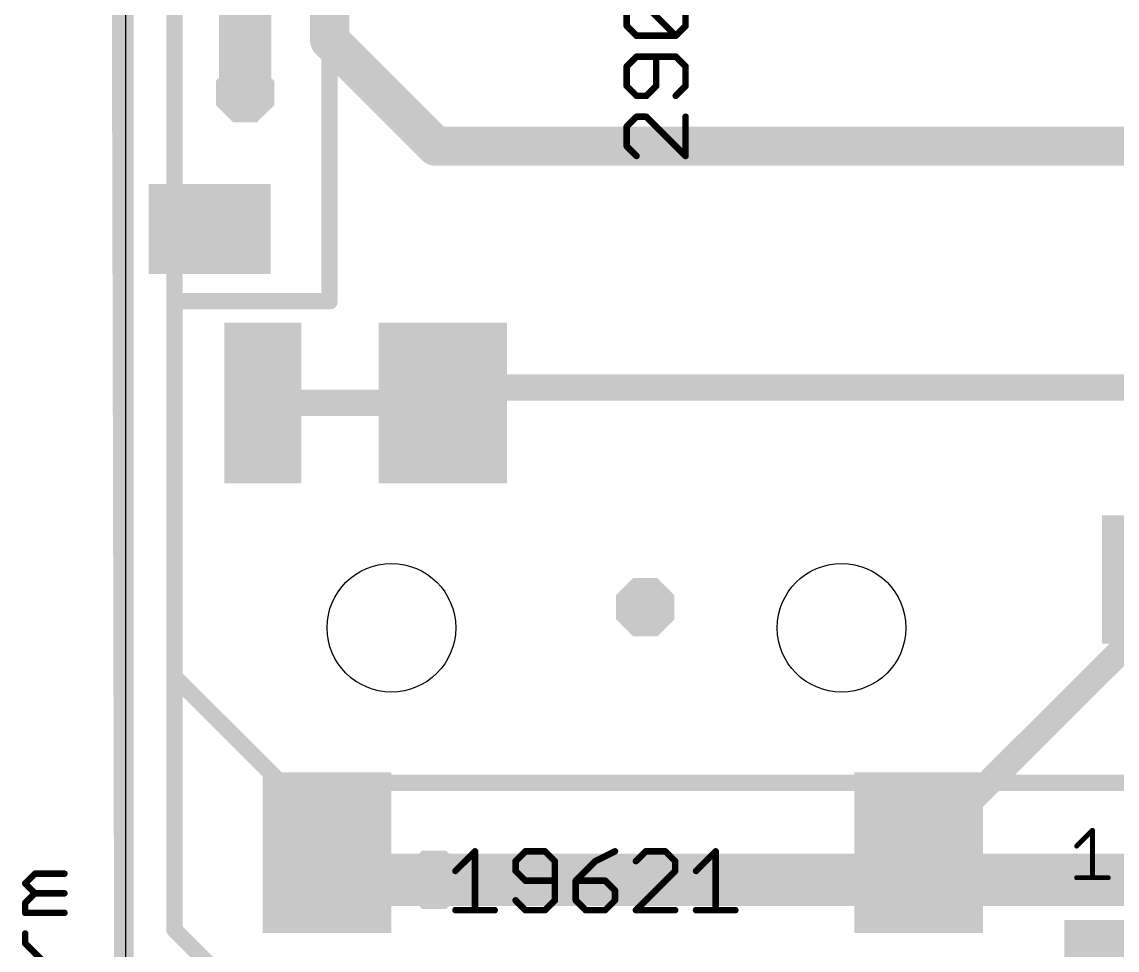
# Model space of a CAD drawing. Extents: x -2.6 to 77.4, y -0.1 to 55.9.
# Drawn here: x -1.61 to 15.42, y 21.15 to 35.59 of the extents above; entities that cross this region are included whole.
import ezdxf

# ---------------------------------------------------------------- set-up
doc = ezdxf.new("R2010")
doc.units = 0
for name, color, linetype in [('1', 12, 'CONTINUOUS'), ('16', 132, 'CONTINUOUS'), ('18', 110, 'CONTINUOUS'), ('20', 53, 'CONTINUOUS'), ('27', 253, 'CONTINUOUS')]:
    doc.layers.add(name, color=color, linetype=linetype)

# ---------------------------------------------------------------- blocks, each defined once
blk = doc.blocks.new('RECT')
blk.add_solid([(-0.5, -0.5), (0.5, -0.5), (-0.5, 0.5), (0.5, 0.5)])
blk = doc.blocks.new('OCTAGONV')
at = {"const_width": 0.5}
blk.add_lwpolyline([(-0.25, -0.1036), (-0.25, 0.1036), (-0.1036, 0.25), (0.1036, 0.25), (0.25, 0.1036), (0.25, -0.1036), (0.1036, -0.25), (-0.1036, -0.25), (-0.25, -0.1036), (-0.25, 0.1036)], dxfattribs=at)

msp = doc.modelspace()

# ---------------------------------------------------------------- linework, layer by layer
at = {"layer": '1'}
for points, const_width in [([(0, 53.4), (0, 0)], 0.254), ([(3.175, 31.242), (3.175, 36.83)], 0.254), ([(0.762, 21.463), (0.762, 31.242)], 0.254), ([(0.762, 31.242), (3.175, 31.242)], 0.254), ([(4.935, 29.662), (5.173, 29.9)], 0.4064), ([(5.173, 29.9), (18.761, 29.9)], 0.4064), ([(2.135, 29.662), (4.935, 29.662)], 0.4064), ([(16.435, 26.762), (12.335, 22.662)], 0.4064), ([(3.135, 22.241), (3.135, 22.662)], 0.4064), ([(4.8, 22.241), (3.135, 22.241)], 0.8128), ([(1.397, 20.828), (0.762, 21.463)], 0.254)]:
    msp.add_lwpolyline(points, dxfattribs=dict(at, const_width=const_width))
for points, const_width in [([(0.8255, 31.242, 1), (0.6985, 31.242)], 0.127), ([(0.762, 31.3055, 1), (0.762, 31.1785)], 0.127), ([(3.175, 31.1785, 1), (3.175, 31.3055)], 0.127), ([(3.1115, 31.242, 1), (3.2385, 31.242)], 0.127), ([(5.173, 30.0016, 1), (5.173, 29.7984)], 0.2032), ([(5.2448, 29.8282, 1), (5.1012, 29.9718)], 0.2032), ([(2.135, 29.7636, 1), (2.135, 29.5604)], 0.2032), ([(4.8632, 29.7338, 1), (5.0068, 29.5902)], 0.2032), ([(4.935, 29.5604, 1), (4.935, 29.7636)], 0.2032), ([(3.2366, 22.662, 1), (3.0334, 22.662)], 0.2032), ([(12.2632, 22.7338, 1), (12.4068, 22.5902)], 0.2032), ([(3.135, 22.4442, 1), (3.135, 22.0378)], 0.4064), ([(4.8, 22.0378, 1), (4.8, 22.4442)], 0.4064), ([(3.0334, 22.241, 1), (3.2366, 22.241)], 0.2032), ([(0.8069, 21.5079, 1), (0.7171, 21.4181)], 0.127), ([(0.6985, 21.463, 1), (0.8255, 21.463)], 0.127)]:
    msp.add_lwpolyline(points, format="xyb", dxfattribs=dict(at, const_width=const_width))
at = {"layer": '16'}
for points, const_width in [([(-0.127, 53.654), (0, 0)], 0.254), ([(0.762, 48.895), (0.762, 25.4)], 0.254), ([(1.859, 34.482), (1.859, 43.88)], 0.8128), ([(3.175, 35.306), (3.175, 39.116)], 0.6096), ([(4.826, 33.655), (3.175, 35.306)], 0.6096), ([(19.558, 33.655), (4.826, 33.655)], 0.6096), ([(0.762, 25.4), (2.413, 23.749)], 0.254), ([(2.413, 23.749), (16.637, 23.749)], 0.254), ([(21.159, 22.241), (4.8, 22.241)], 0.8128)]:
    msp.add_lwpolyline(points, dxfattribs=dict(at, const_width=const_width))
for points, const_width in [([(3.2828, 35.4138, 1), (3.0672, 35.1982)], 0.3048), ([(3.0226, 35.306, 1), (3.3274, 35.306)], 0.3048), ([(1.6558, 34.482, 1), (2.0622, 34.482)], 0.4064), ([(4.826, 33.8074, 1), (4.826, 33.5026)], 0.3048), ([(4.7182, 33.5472, 1), (4.9338, 33.7628)], 0.3048), ([(0.8069, 25.4449, 1), (0.7171, 25.3551)], 0.127), ([(0.6985, 25.4, 1), (0.8255, 25.4)], 0.127), ([(2.413, 23.8125, 1), (2.413, 23.6855)], 0.127), ([(2.3681, 23.7041, 1), (2.4579, 23.7939)], 0.127), ([(4.8, 22.4442, 1), (4.8, 22.0378)], 0.4064)]:
    msp.add_lwpolyline(points, format="xyb", dxfattribs=dict(at, const_width=const_width))
at = {"layer": '20'}
msp.add_line((0, 53.34), (0, 0), dxfattribs=at)
for centre in [(4.135, 26.162), (11.135, 26.162)]:
    msp.add_circle(centre, 1, dxfattribs=at)
at = {"layer": '27'}
for points, const_width in [([(8.5567, 35.3746), (7.9466, 35.9847)], 0.1016), ([(7.794, 35.5271), (7.794, 35.8322)], 0.1016), ([(8.7092, 35.8322), (8.7092, 35.5271)], 0.1016), ([(7.9466, 35.3746), (7.794, 35.5271)], 0.1016), ([(8.5567, 35.3746), (7.9466, 35.3746)], 0.1016), ([(8.7092, 35.5271), (8.5567, 35.3746)], 0.1016), ([(7.9466, 35.0492), (7.794, 34.8967)], 0.1016), ([(8.5567, 35.0492), (7.9466, 35.0492)], 0.1016), ([(8.2516, 34.5916), (8.2516, 35.0492)], 0.1016), ([(8.7092, 34.8967), (8.5567, 35.0492)], 0.1016), ([(7.794, 34.8967), (7.794, 34.5916)], 0.1016), ([(8.7092, 34.5916), (8.7092, 34.8967)], 0.1016), ([(7.794, 34.5916), (7.9466, 34.4391)], 0.1016), ([(8.0991, 34.4391), (8.2516, 34.5916)], 0.1016), ([(8.5567, 34.4391), (8.7092, 34.5916)], 0.1016), ([(7.9466, 34.4391), (8.0991, 34.4391)], 0.1016), ([(7.9466, 34.1137), (7.794, 33.9612)], 0.1016), ([(8.0991, 34.1137), (7.9466, 34.1137)], 0.1016), ([(8.7092, 33.5036), (8.0991, 34.1137)], 0.1016), ([(8.7092, 34.1137), (8.7092, 33.5036)], 0.1016), ([(7.794, 33.9612), (7.794, 33.6561)], 0.1016), ([(7.794, 33.6561), (7.9466, 33.5036)], 0.1016), ([(14.7906, 22.7646), (15.0363, 23.0103)], 0.0762), ([(15.0363, 23.0103), (15.0363, 22.2731)], 0.0762), ([(5.1308, 22.3779), (5.4359, 22.683)], 0.1016), ([(5.4359, 22.683), (5.4359, 21.7678)], 0.1016), ([(6.2188, 22.683), (6.0663, 22.5305)], 0.1016), ([(6.5239, 22.683), (6.2188, 22.683)], 0.1016), ([(6.6764, 22.5305), (6.5239, 22.683)], 0.1016), ([(7.612, 22.683), (7.3069, 22.5305)], 0.1016), ([(8.0899, 22.683), (7.9374, 22.5305)], 0.1016), ([(8.3949, 22.683), (8.0899, 22.683)], 0.1016), ([(8.5475, 22.5305), (8.3949, 22.683)], 0.1016), ([(8.8729, 22.3779), (9.1779, 22.683)], 0.1016), ([(9.1779, 22.683), (9.1779, 21.7678)], 0.1016), ([(6.0663, 22.5305), (6.0663, 22.3779)], 0.1016), ([(6.6764, 21.9203), (6.6764, 22.5305)], 0.1016), ([(7.3069, 22.5305), (7.0018, 22.2254)], 0.1016), ([(8.5475, 22.3779), (8.5475, 22.5305)], 0.1016), ([(-1.5599, 22.1829), (-1.4074, 22.3354)], 0.1016), ([(-1.4074, 22.3354), (-0.9498, 22.3354)], 0.1016), ([(6.0663, 22.3779), (6.2188, 22.2254)], 0.1016), ([(7.9374, 21.7678), (8.5475, 22.3779)], 0.1016), ([(14.7906, 22.2731), (15.2821, 22.2731)], 0.0762), ([(-1.4074, 22.0303), (-1.5599, 22.1829)], 0.1016), ([(6.2188, 22.2254), (6.6764, 22.2254)], 0.1016), ([(7.0018, 22.2254), (7.0018, 21.9203)], 0.1016), ([(7.4594, 22.2254), (7.0018, 22.2254)], 0.1016), ([(7.612, 22.0729), (7.4594, 22.2254)], 0.1016), ([(-1.5599, 21.8778), (-1.4074, 22.0303)], 0.1016), ([(-1.4074, 22.0303), (-0.9498, 22.0303)], 0.1016), ([(6.0663, 21.9203), (6.2188, 21.7678)], 0.1016), ([(6.5239, 21.7678), (6.6764, 21.9203)], 0.1016), ([(7.0018, 21.9203), (7.1544, 21.7678)], 0.1016), ([(7.4594, 21.7678), (7.612, 21.9203)], 0.1016), ([(7.612, 21.9203), (7.612, 22.0729)], 0.1016), ([(-1.5599, 21.7253), (-1.5599, 21.8778)], 0.1016), ([(5.1308, 21.7678), (5.7409, 21.7678)], 0.1016), ([(6.2188, 21.7678), (6.5239, 21.7678)], 0.1016), ([(7.1544, 21.7678), (7.4594, 21.7678)], 0.1016), ([(8.5475, 21.7678), (7.9374, 21.7678)], 0.1016), ([(8.8729, 21.7678), (9.483, 21.7678)], 0.1016), ([(-0.9498, 21.7253), (-1.5599, 21.7253)], 0.1016), ([(-1.5599, 21.2507), (-1.5599, 21.4033)], 0.1016), ([(-1.2549, 20.9457), (-1.5599, 21.2507)], 0.1016)]:
    msp.add_lwpolyline(points, dxfattribs=dict(at, const_width=const_width))
for points, const_width in [([(7.7686, 35.5271, 1), (7.8194, 35.5271)], 0.0508), ([(7.812, 35.5451, 1), (7.7761, 35.5092)], 0.0508), ([(7.9466, 35.4, 1), (7.9466, 35.3492)], 0.0508), ([(8.5567, 35.3492, 1), (8.5567, 35.4)], 0.0508), ([(8.6838, 35.5271, 1), (8.7346, 35.5271)], 0.0508), ([(8.7272, 35.5092, 1), (8.6912, 35.5451)], 0.0508), ([(7.9286, 35.3566, 1), (7.9645, 35.3926)], 0.0508), ([(8.5387, 35.3926, 1), (8.5746, 35.3566)], 0.0508), ([(8.5387, 35.3566, 1), (8.5746, 35.3926)], 0.0508), ([(7.9466, 35.0746, 1), (7.9466, 35.0238)], 0.0508), ([(7.9645, 35.0312, 1), (7.9286, 35.0672)], 0.0508), ([(8.277, 35.0492, 1), (8.2262, 35.0492)], 0.0508), ([(8.5746, 35.0672, 1), (8.5387, 35.0312)], 0.0508), ([(8.5567, 35.0238, 1), (8.5567, 35.0746)], 0.0508), ([(7.8194, 34.8967, 1), (7.7686, 34.8967)], 0.0508), ([(7.7761, 34.9146, 1), (7.812, 34.8787)], 0.0508), ([(8.7346, 34.8967, 1), (8.6838, 34.8967)], 0.0508), ([(8.6912, 34.8787, 1), (8.7272, 34.9146)], 0.0508), ([(7.7686, 34.5916, 1), (7.8194, 34.5916)], 0.0508), ([(7.812, 34.6096, 1), (7.7761, 34.5737)], 0.0508), ([(8.2262, 34.5916, 1), (8.277, 34.5916)], 0.0508), ([(8.2696, 34.5737, 1), (8.2336, 34.6096)], 0.0508), ([(8.6838, 34.5916, 1), (8.7346, 34.5916)], 0.0508), ([(8.7272, 34.5737, 1), (8.6912, 34.6096)], 0.0508), ([(7.9466, 34.4645, 1), (7.9466, 34.4137)], 0.0508), ([(7.9286, 34.4211, 1), (7.9645, 34.457)], 0.0508), ([(8.0811, 34.457, 1), (8.117, 34.4211)], 0.0508), ([(8.0991, 34.4137, 1), (8.0991, 34.4645)], 0.0508), ([(8.5387, 34.457, 1), (8.5746, 34.4211)], 0.0508), ([(7.9466, 34.1391, 1), (7.9466, 34.0883)], 0.0508), ([(7.9645, 34.0957, 1), (7.9286, 34.1316)], 0.0508), ([(8.117, 34.1316, 1), (8.0811, 34.0957)], 0.0508), ([(8.0991, 34.0883, 1), (8.0991, 34.1391)], 0.0508), ([(8.7346, 34.1137, 1), (8.6838, 34.1137)], 0.0508), ([(7.8194, 33.9612, 1), (7.7686, 33.9612)], 0.0508), ([(7.7761, 33.9791, 1), (7.812, 33.9432)], 0.0508), ([(7.812, 33.6741, 1), (7.7761, 33.6381)], 0.0508), ([(7.7686, 33.6561, 1), (7.8194, 33.6561)], 0.0508), ([(7.9286, 33.4856, 1), (7.9645, 33.5215)], 0.0508), ([(8.6838, 33.5036, 1), (8.7346, 33.5036)], 0.0508), ([(8.6912, 33.4856, 1), (8.7272, 33.5215)], 0.0508), ([(15.0554, 23.0103, 1), (15.0173, 23.0103)], 0.0381), ([(15.0498, 22.9969, 1), (15.0229, 23.0238)], 0.0381), ([(5.4613, 22.683, 1), (5.4105, 22.683)], 0.0508), ([(5.4538, 22.665, 1), (5.4179, 22.7009)], 0.0508), ([(6.2188, 22.7084, 1), (6.2188, 22.6576)], 0.0508), ([(6.2368, 22.665, 1), (6.2009, 22.7009)], 0.0508), ([(6.5419, 22.7009, 1), (6.5059, 22.665)], 0.0508), ([(6.5239, 22.6576, 1), (6.5239, 22.7084)], 0.0508), ([(7.6233, 22.6603, 1), (7.6006, 22.7057)], 0.0508), ([(8.0899, 22.7084, 1), (8.0899, 22.6576)], 0.0508), ([(8.1078, 22.665, 1), (8.0719, 22.7009)], 0.0508), ([(8.4129, 22.7009, 1), (8.377, 22.665)], 0.0508), ([(8.3949, 22.6576, 1), (8.3949, 22.7084)], 0.0508), ([(9.2033, 22.683, 1), (9.1525, 22.683)], 0.0508), ([(9.1959, 22.665, 1), (9.16, 22.7009)], 0.0508), ([(14.7771, 22.7781, 1), (14.8041, 22.7511)], 0.0381), ([(6.0917, 22.5305, 1), (6.0409, 22.5305)], 0.0508), ([(6.0484, 22.5484, 1), (6.0843, 22.5125)], 0.0508), ([(6.7018, 22.5305, 1), (6.651, 22.5305)], 0.0508), ([(6.6585, 22.5125, 1), (6.6944, 22.5484)], 0.0508), ([(7.2955, 22.5532, 1), (7.3183, 22.5077)], 0.0508), ([(7.3249, 22.5125, 1), (7.2889, 22.5484)], 0.0508), ([(7.9194, 22.5484, 1), (7.9553, 22.5125)], 0.0508), ([(8.5729, 22.5305, 1), (8.5221, 22.5305)], 0.0508), ([(8.5295, 22.5125, 1), (8.5654, 22.5484)], 0.0508), ([(-1.4074, 22.3608, 1), (-1.4074, 22.31)], 0.0508), ([(-1.3894, 22.3174, 1), (-1.4254, 22.3534)], 0.0508), ([(-0.9498, 22.31, 1), (-0.9498, 22.3608)], 0.0508), ([(5.1128, 22.3959, 1), (5.1488, 22.36)], 0.0508), ([(6.0409, 22.3779, 1), (6.0917, 22.3779)], 0.0508), ([(6.0843, 22.3959, 1), (6.0484, 22.36)], 0.0508), ([(8.5221, 22.3779, 1), (8.5729, 22.3779)], 0.0508), ([(8.5654, 22.36, 1), (8.5295, 22.3959)], 0.0508), ([(8.8549, 22.3959, 1), (8.8908, 22.36)], 0.0508), ([(14.7906, 22.2921, 1), (14.7906, 22.254)], 0.0381), ([(15.2821, 22.254, 1), (15.2821, 22.2921)], 0.0381), ([(-1.542, 22.2008, 1), (-1.5779, 22.1649)], 0.0508), ([(-1.5779, 22.2008, 1), (-1.542, 22.1649)], 0.0508), ([(6.2188, 22.2508, 1), (6.2188, 22.2)], 0.0508), ([(6.2009, 22.2074, 1), (6.2368, 22.2434)], 0.0508), ([(6.6764, 22.2, 1), (6.6764, 22.2508)], 0.0508), ([(7.0272, 22.2254, 1), (6.9764, 22.2254)], 0.0508), ([(7.0018, 22.2508, 1), (7.0018, 22.2)], 0.0508), ([(6.9839, 22.2434, 1), (7.0198, 22.2074)], 0.0508), ([(7.4774, 22.2434, 1), (7.4415, 22.2074)], 0.0508), ([(7.4594, 22.2, 1), (7.4594, 22.2508)], 0.0508), ([(15.0173, 22.2731, 1), (15.0554, 22.2731)], 0.0381), ([(-1.4074, 22.0557, 1), (-1.4074, 22.0049)], 0.0508), ([(-1.3894, 22.0124, 1), (-1.4254, 22.0483)], 0.0508), ([(-1.4254, 22.0124, 1), (-1.3894, 22.0483)], 0.0508), ([(-0.9498, 22.0049, 1), (-0.9498, 22.0557)], 0.0508), ([(6.0843, 21.9383, 1), (6.0484, 21.9024)], 0.0508), ([(6.6944, 21.9024, 1), (6.6585, 21.9383)], 0.0508), ([(7.0198, 21.9383, 1), (6.9839, 21.9024)], 0.0508), ([(7.6374, 22.0729, 1), (7.5866, 22.0729)], 0.0508), ([(7.594, 22.0549, 1), (7.6299, 22.0908)], 0.0508), ([(7.6299, 21.9024, 1), (7.594, 21.9383)], 0.0508), ([(-1.5779, 21.8958, 1), (-1.542, 21.8598)], 0.0508), ([(-1.5345, 21.8778, 1), (-1.5853, 21.8778)], 0.0508), ([(5.1308, 21.7932, 1), (5.1308, 21.7424)], 0.0508), ([(5.7409, 21.7424, 1), (5.7409, 21.7932)], 0.0508), ([(6.2188, 21.7932, 1), (6.2188, 21.7424)], 0.0508), ([(6.2009, 21.7498, 1), (6.2368, 21.7858)], 0.0508), ([(6.5059, 21.7858, 1), (6.5419, 21.7498)], 0.0508), ([(6.5239, 21.7424, 1), (6.5239, 21.7932)], 0.0508), ([(6.651, 21.9203, 1), (6.7018, 21.9203)], 0.0508), ([(6.9764, 21.9203, 1), (7.0272, 21.9203)], 0.0508), ([(7.1544, 21.7932, 1), (7.1544, 21.7424)], 0.0508), ([(7.1364, 21.7498, 1), (7.1723, 21.7858)], 0.0508), ([(7.4415, 21.7858, 1), (7.4774, 21.7498)], 0.0508), ([(7.4594, 21.7424, 1), (7.4594, 21.7932)], 0.0508), ([(7.5866, 21.9203, 1), (7.6374, 21.9203)], 0.0508), ([(7.9194, 21.7858, 1), (7.9553, 21.7498)], 0.0508), ([(7.9374, 21.7932, 1), (7.9374, 21.7424)], 0.0508), ([(8.5475, 21.7424, 1), (8.5475, 21.7932)], 0.0508), ([(8.8729, 21.7932, 1), (8.8729, 21.7424)], 0.0508), ([(9.483, 21.7424, 1), (9.483, 21.7932)], 0.0508), ([(-1.5599, 21.7507, 1), (-1.5599, 21.6999)], 0.0508), ([(-1.5853, 21.7253, 1), (-1.5345, 21.7253)], 0.0508), ([(-0.9498, 21.6999, 1), (-0.9498, 21.7507)], 0.0508), ([(5.4105, 21.7678, 1), (5.4613, 21.7678)], 0.0508), ([(9.1525, 21.7678, 1), (9.2033, 21.7678)], 0.0508), ([(-1.5345, 21.4033, 1), (-1.5853, 21.4033)], 0.0508), ([(-1.542, 21.2687, 1), (-1.5779, 21.2328)], 0.0508), ([(-1.5853, 21.2507, 1), (-1.5345, 21.2507)], 0.0508)]:
    msp.add_lwpolyline(points, format="xyb", dxfattribs=dict(at, const_width=const_width))

# ---------------------------------------------------------------- block references
at = {"layer": '1'}
for p, xscale, yscale, rotation in [((1.308, 32.366), 1.4, 1.9, 270), ((16.435, 26.912), 2, 2.5, 90)]:
    msp.add_blockref('RECT', p, dxfattribs=dict(at, xscale=xscale, yscale=yscale, rotation=rotation))
for p, xscale, yscale in [((2.135, 29.662), 1.2, 2.5), ((4.935, 29.662), 2, 2.5), ((3.135, 22.662), 2, 2.5), ((12.335, 22.662), 2, 2.5), ((15.197, 20.965), 1.2, 1.3)]:
    msp.add_blockref('RECT', p, dxfattribs=dict(at, xscale=xscale, yscale=yscale))
at = {"layer": '18', "xscale": 0.9064, "yscale": 0.9064}
for p in [(1.859, 34.482), (1.859, 34.482), (8.082, 26.481), (8.082, 26.481), (4.8, 22.241), (4.8, 22.241)]:
    msp.add_blockref('OCTAGONV', p, dxfattribs=at)

doc.saveas('drawing.dxf')
